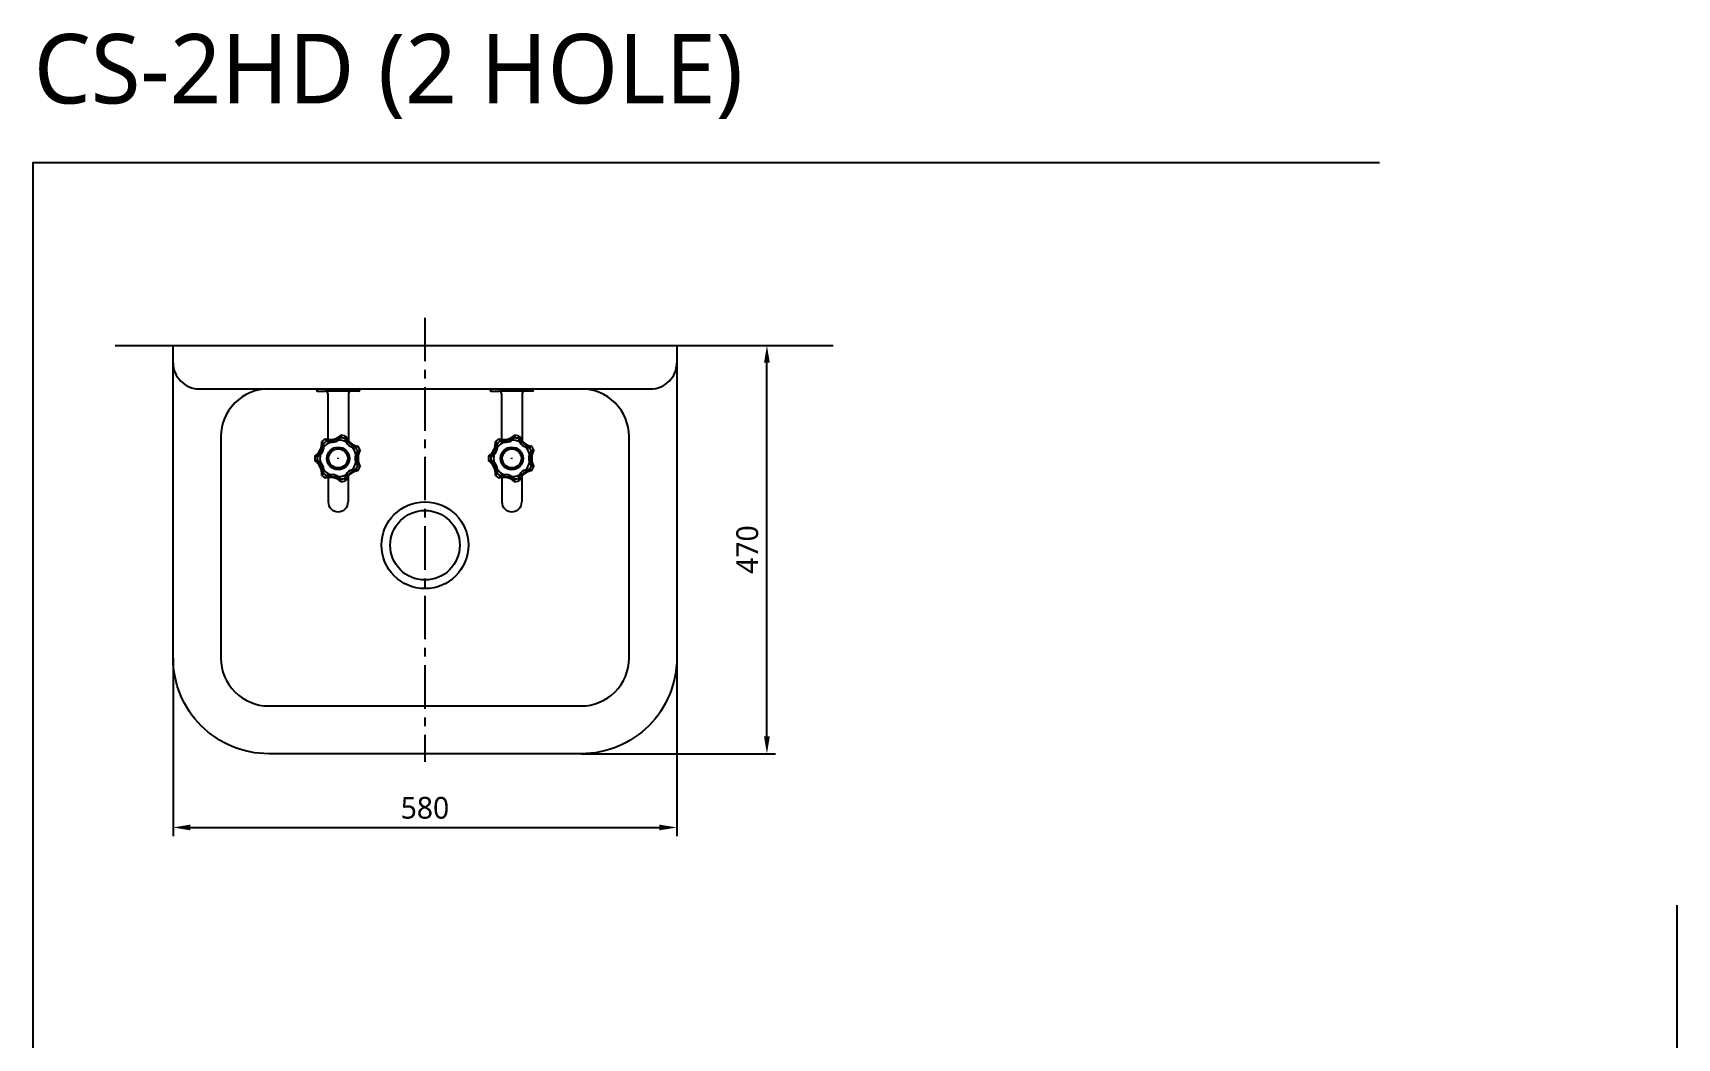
# Model space of a CAD drawing. Extents: x -23 to 4734, y -87 to 2348.
# Drawn here: x 2501 to 4395, y 1191 to 2348 of the extents above; entities that cross this region are included whole.
import ezdxf

# ---------------------------------------------------------------- set-up
doc = ezdxf.new("R2010")
doc.units = 0
doc.header["$LTSCALE"] = 20
doc.header["$MEASUREMENT"] = 0
doc.linetypes.add('CENTER', pattern=[2, 1.25, -0.25, 0.25, -0.25])
doc.layers.get('0').update_dxf_attribs({"linetype": 'CONTINUOUS'})
doc.layers.get('DEFPOINTS').update_dxf_attribs({"linetype": 'CONTINUOUS'})
for name, color, linetype in [('3', 3, 'CONTINUOUS'), ('6', 6, 'CONTINUOUS'), ('CENTER', 2, 'CENTER'), ('FAUCET', 4, 'CONTINUOUS')]:
    doc.layers.add(name, color=color, linetype=linetype)
doc.styles.add('GHS', font='romans', dxfattribs={"bigfont": 'ghs'})
doc.styles.get("Standard").update_dxf_attribs({"font": 'NanumGothic.ttf'})
doc.dimstyles.get("Standard").update_dxf_attribs({"dimtxt": 2.5, "dimasz": 2, "dimexe": 2, "dimexo": 1, "dimgap": 2, "dimtad": 1, "dimdec": 0, "dimlfac": 10, "dimrnd": 1, "dimzin": 0, "dimdsep": 46, "dimtxsty": 'Standard', "dimcen": 0, "dimclrt": 2, "dimadec": 0, "dimazin": 0, "dimtfac": 1, "dimtdec": 0, "dimtofl": 0, "dimtmove": 0, "dimatfit": 3, "dimfxl": 0, "dimtolj": 1, "dimtzin": 0, "dimarcsym": 0})

# ---------------------------------------------------------------- blocks, each defined once
blk = doc.blocks.new('*D16')
at = {"layer": '3', "color": 3, "lineweight": -2}
for p, q in [((2662.8, 1628.7), (2662.8, 1423.8)), ((3242.8, 1628.7), (3242.8, 1423.8)), ((2682.8, 1433.8), (3222.8, 1433.8))]:
    blk.add_line(p, q, dxfattribs=at)
at = {"layer": '3', "color": 3}
for points in [[(2682.8, 1437.1), (2682.8, 1430.5), (2662.8, 1433.8)], [(3222.8, 1437.1), (3222.8, 1430.5), (3242.8, 1433.8)]]:
    blk.add_solid(points, dxfattribs=at)
at = {"layer": 'DEFPOINTS', "color": 0}
for p in [(2662.8, 1628.7), (3242.8, 1628.7), (3242.8, 1433.8)]:
    blk.add_point(p, dxfattribs=at)
at = {"layer": '3', "color": 2, "insert": (2952.8, 1456.3), "char_height": 25, "attachment_point": 5}
blk.add_mtext('\\A1;580', dxfattribs=at)
blk = doc.blocks.new('*D17')
at = {"layer": '3', "color": 3, "lineweight": -2}
for p, q in [((3340, 1988.7), (3356.6, 1988.7)), ((3346.6, 1538.7), (3346.6, 1968.7)), ((3132.8, 1518.7), (3356.6, 1518.7))]:
    blk.add_line(p, q, dxfattribs=at)
at = {"layer": '3', "color": 3}
for points in [[(3343.3, 1968.7), (3350, 1968.7), (3346.6, 1988.7)], [(3343.3, 1538.7), (3350, 1538.7), (3346.6, 1518.7)]]:
    blk.add_solid(points, dxfattribs=at)
at = {"layer": 'DEFPOINTS', "color": 0}
for p in [(3340, 1988.7), (3346.6, 1988.7), (3132.8, 1518.7)]:
    blk.add_point(p, dxfattribs=at)
at = {"layer": '3', "color": 2, "insert": (3324.1, 1753.7), "char_height": 25, "attachment_point": 5, "rotation": 90}
blk.add_mtext('\\A1;470', dxfattribs=at)

msp = doc.modelspace()

# ---------------------------------------------------------------- linework, layer by layer
at = {"color": 7}
msp.add_line((2595.90536, 1988.69799), (3422.98304, 1988.69799), dxfattribs=at)
msp.add_lwpolyline([(2662.83678, 1988.69799), (3242.83678, 1988.69799), (3242.83678, 1628.69799, -0.4142135624), (3132.83678, 1518.69799), (2772.83678, 1518.69799, -0.4142135624), (2662.83678, 1628.69799)], format="xyb", close=True, dxfattribs=at)
for points in [[(2662.83678, 1968.69962, 0.4142135624), (2692.83678, 1938.69962), (2772.83678, 1938.69962), (3132.83678, 1938.69962), (3212.83678, 1938.69962, 0.4142135624), (3242.83678, 1968.69962, 0.4142135624)], [(2772.83678, 1938.69962, 0.4142135624), (2717.83678, 1883.69962), (2717.83678, 1628.69799, 0.4142135624), (2772.83678, 1573.69799), (3132.83678, 1573.69799, 0.4142135624), (3187.83678, 1628.69799), (3187.83678, 1883.69962, 0.4142135624), (3132.83678, 1938.69962, 0.4142135624)]]:
    msp.add_lwpolyline(points, format="xyb", dxfattribs=at)
for radius in [50, 40]:
    msp.add_circle((2952.83678, 1758.69799), radius, dxfattribs=at)
at = {"layer": '6'}
msp.add_lwpolyline([(4052.08823, 2198.69799), (2501.30438, 2198.69799), (2501.30438, 97.32448), (4394.81272, 97.32448), (4394.81272, 1344.46821)], dxfattribs=at)
at = {"layer": 'CENTER', "color": 2, "linetype": 'CENTER', "ltscale": 2}
msp.add_line((2952.83678, 2020.45297), (2952.83678, 1509.42506), dxfattribs=at)
at = {"layer": 'FAUCET', "color": 4, "linetype": 'Continuous'}
for p, q in [((2829.08678, 1936.19962), (2837.83678, 1936.19962)), ((2867.83678, 1936.19962), (2837.83678, 1936.19962)), ((2840.83678, 1933.19962), (2840.83678, 1880.65903)), ((2864.83678, 1933.19962), (2864.83678, 1878.66341)), ((2876.58678, 1936.19962), (2867.83678, 1936.19962)), ((3029.08678, 1936.19962), (3037.83678, 1936.19962)), ((3067.83678, 1936.19962), (3037.83678, 1936.19962)), ((3040.83678, 1933.19962), (3040.83678, 1880.65903)), ((3064.83678, 1933.19962), (3064.83678, 1878.66341)), ((3076.58678, 1936.19962), (3067.83678, 1936.19962)), ((2837.95713, 1881.30056), (2834.04797, 1878.18311)), ((2834.04797, 1878.18311), (2836.10762, 1875.84097)), ((2837.95713, 1881.30056), (2839.78223, 1878.77137)), ((2856.40752, 1885.51174), (2855.86054, 1882.44114)), ((2861.28216, 1884.39913), (2856.40752, 1885.51174)), ((2861.28216, 1884.39913), (2860.4427, 1881.39529)), ((3037.95713, 1881.30056), (3034.04797, 1878.18311)), ((3034.04797, 1878.18311), (3036.10762, 1875.84097)), ((3037.95713, 1881.30056), (3039.78223, 1878.77137)), ((3056.40752, 1885.51174), (3055.86054, 1882.44114)), ((3061.28216, 1884.39913), (3056.40752, 1885.51174)), ((3061.28216, 1884.39913), (3060.4427, 1881.39529)), ((2825.83678, 1861.13238), (2825.83678, 1856.13238)), ((2825.83678, 1861.13238), (2828.95211, 1860.98238)), ((2825.83678, 1856.13238), (2828.95211, 1856.28238)), ((2852.83678, 1858.13238), (2852.83678, 1859.13238)), ((2852.83678, 1858.13238), (2852.83678, 1859.13238)), ((2852.83678, 1858.13238), (2852.83678, 1859.13238)), ((2852.83678, 1858.54238), (2852.83678, 1858.72238)), ((2876.07823, 1872.59967), (2873.3365, 1871.11283)), ((2878.24765, 1868.09482), (2875.37575, 1866.87828)), ((2878.24765, 1868.09482), (2876.07823, 1872.59967)), ((3025.83678, 1861.13238), (3025.83678, 1856.13238)), ((3025.83678, 1861.13238), (3028.95211, 1860.98238)), ((3025.83678, 1856.13238), (3028.95211, 1856.28238)), ((3052.83678, 1858.13238), (3052.83678, 1859.13238)), ((3052.83678, 1858.13238), (3052.83678, 1859.13238)), ((3052.83678, 1858.13238), (3052.83678, 1859.13238)), ((3052.83678, 1858.54238), (3052.83678, 1858.72238)), ((3076.07823, 1872.59967), (3073.3365, 1871.11283)), ((3078.24765, 1868.09482), (3075.37575, 1866.87828)), ((3078.24765, 1868.09482), (3076.07823, 1872.59967)), ((2834.04797, 1839.08166), (2836.10762, 1841.4238)), ((2834.04797, 1839.08166), (2837.95713, 1835.96421)), ((2837.95713, 1835.96421), (2839.78223, 1838.49339)), ((2864.33678, 1838.02341), (2864.33678, 1808.69962)), ((2876.07823, 1844.6651), (2873.3365, 1846.15194)), ((2878.24765, 1849.16994), (2875.37575, 1850.38649)), ((2876.07823, 1844.6651), (2878.24765, 1849.16994)), ((3034.04797, 1839.08166), (3036.10762, 1841.4238)), ((3034.04797, 1839.08166), (3037.95713, 1835.96421)), ((3037.95713, 1835.96421), (3039.78223, 1838.49339)), ((3064.33678, 1838.02341), (3064.33678, 1808.69962)), ((3076.07823, 1844.6651), (3073.3365, 1846.15194)), ((3078.24765, 1849.16994), (3075.37575, 1850.38649)), ((3076.07823, 1844.6651), (3078.24765, 1849.16994)), ((2841.33678, 1836.6702), (2841.33678, 1808.69962)), ((2856.40752, 1831.75303), (2855.86054, 1834.82363)), ((2856.40752, 1831.75303), (2861.28216, 1832.86563)), ((2861.28216, 1832.86563), (2860.4427, 1835.86947)), ((3041.33678, 1836.6702), (3041.33678, 1808.69962)), ((3056.40752, 1831.75303), (3055.86054, 1834.82363)), ((3056.40752, 1831.75303), (3061.28216, 1832.86563)), ((3061.28216, 1832.86563), (3060.4427, 1835.86947))]:
    msp.add_line(p, q, dxfattribs=at)
for centre, radius in [((2852.83678, 1858.63238), 13), ((2852.83678, 1858.63238), 12.33013), ((2852.83678, 1858.63238), 11), ((3052.83678, 1858.63238), 13), ((3052.83678, 1858.63238), 12.33013), ((3052.83678, 1858.63238), 11)]:
    msp.add_circle(centre, radius, dxfattribs=at)
for centre, radius, start, end in [((2829.08678, 1937.44962), 1.25, 90, 270), ((2837.83678, 1933.19962), 3, 0, 90), ((2867.83678, 1933.19962), 3, 90, 180), ((2876.58678, 1937.44962), 1.25, 270, 90), ((3029.08678, 1937.44962), 1.25, 90, 270), ((3037.83678, 1933.19962), 3, 0, 90), ((3067.83678, 1933.19962), 3, 90, 180), ((3076.58678, 1937.44962), 1.25, 270, 90), ((2820.64613, 1874.13458), 14, 291.76253008, 16.80889849), ((2815.09791, 1876.80646), 19, 304.41641937, 4.1550092), ((2824.06578, 1872.48776), 12.5, 293.01089184, 15.56053673), ((2852.83678, 1858.63238), 24, 122.95221311, 134.19064403), ((2852.83678, 1858.63238), 21, 116.2935468, 140.84931034), ((2844.88634, 1893.46551), 14, 240.33395865, 325.38032706), ((2843.51605, 1899.46917), 19, 252.98784794, 312.72643777), ((2845.73093, 1889.76514), 12.5, 241.58232041, 324.1319653), ((2852.83678, 1858.63238), 21, 64.86497537, 89.42073892), ((2852.83678, 1858.63238), 24, 71.52364169, 82.7620726), ((2872.74693, 1883.59892), 12.5, 190.15374898, 272.70339387), ((2875.1134, 1886.56638), 14, 188.90538722, 273.95175564), ((2878.95288, 1891.38094), 19, 201.55927651, 261.29786634), ((3020.64613, 1874.13458), 14, 291.76253008, 16.80889849), ((3015.09791, 1876.80646), 19, 304.41641937, 4.1550092), ((3024.06578, 1872.48776), 12.5, 293.01089184, 15.56053673), ((3052.83678, 1858.63238), 24, 122.95221311, 134.19064403), ((3052.83678, 1858.63238), 21, 116.2935468, 140.84931034), ((3044.88634, 1893.46551), 14, 240.33395865, 325.38032706), ((3043.51605, 1899.46917), 19, 252.98784794, 312.72643777), ((3045.73093, 1889.76514), 12.5, 241.58232041, 324.1319653), ((3052.83678, 1858.63238), 21, 64.86497537, 89.42073892), ((3052.83678, 1858.63238), 24, 71.52364169, 82.7620726), ((3072.74693, 1883.59892), 12.5, 190.15374898, 272.70339387), ((3075.1134, 1886.56638), 14, 188.90538722, 273.95175564), ((3078.95288, 1891.38094), 19, 201.55927651, 261.29786634), ((2815.09791, 1840.4583), 19, 355.8449908, 55.58358063), ((2820.64613, 1843.13018), 14, 343.19110151, 68.23746992), ((2852.83678, 1858.63238), 24, 174.38078454, 185.61921546), ((2824.06578, 1844.777), 12.5, 344.43946327, 66.98910816), ((2852.83678, 1858.63238), 21, 167.72211823, 192.27788177), ((2852.83678, 1858.63238), 21, 13.43640394, 37.99216749), ((2884.77018, 1858.63238), 12.5, 138.72517755, 221.27482245), ((2852.83678, 1858.63238), 24, 20.09507026, 31.33350117), ((2888.5657, 1858.63238), 14, 137.47681579, 222.52318421), ((2894.72376, 1858.63238), 19, 150.13070509, 209.86929491), ((3015.09791, 1840.4583), 19, 355.8449908, 55.58358063), ((3020.64613, 1843.13018), 14, 343.19110151, 68.23746992), ((3052.83678, 1858.63238), 24, 174.38078454, 185.61921546), ((3024.06578, 1844.777), 12.5, 344.43946327, 66.98910816), ((3052.83678, 1858.63238), 21, 167.72211823, 192.27788177), ((3052.83678, 1858.63238), 21, 13.43640394, 37.99216749), ((3084.77018, 1858.63238), 12.5, 138.72517755, 221.27482245), ((3052.83678, 1858.63238), 24, 20.09507026, 31.33350117), ((3088.5657, 1858.63238), 14, 137.47681579, 222.52318421), ((3094.72376, 1858.63238), 19, 150.13070509, 209.86929491), ((2852.83678, 1858.63238), 24, 225.80935597, 237.04778689), ((2852.83678, 1858.63238), 21, 219.15068966, 243.7064532), ((2844.88634, 1823.79926), 14, 34.61967294, 119.66604135), ((2843.51605, 1817.7956), 19, 47.27356223, 107.01215206), ((2845.73093, 1827.49962), 12.5, 35.8680347, 118.41767959), ((2852.83678, 1858.63238), 21, 270.57926108, 295.13502463), ((2872.74693, 1833.66585), 12.5, 87.29660613, 169.84625102), ((2875.1134, 1830.69839), 14, 86.04824436, 171.09461278), ((2878.95288, 1825.88382), 19, 98.70213366, 158.44072349), ((2852.83678, 1858.63238), 21, 322.00783251, 346.56359606), ((2852.83678, 1858.63238), 24, 328.66649883, 339.90492974), ((3052.83678, 1858.63238), 24, 225.80935597, 237.04778689), ((3052.83678, 1858.63238), 21, 219.15068966, 243.7064532), ((3044.88634, 1823.79926), 14, 34.61967294, 119.66604135), ((3043.51605, 1817.7956), 19, 47.27356223, 107.01215206), ((3045.73093, 1827.49962), 12.5, 35.8680347, 118.41767959), ((3052.83678, 1858.63238), 21, 270.57926108, 295.13502463), ((3072.74693, 1833.66585), 12.5, 87.29660613, 169.84625102), ((3075.1134, 1830.69839), 14, 86.04824436, 171.09461278), ((3078.95288, 1825.88382), 19, 98.70213366, 158.44072349), ((3052.83678, 1858.63238), 21, 322.00783251, 346.56359606), ((3052.83678, 1858.63238), 24, 328.66649883, 339.90492974), ((2852.83678, 1858.63238), 24, 277.2379274, 288.47635831), ((3052.83678, 1858.63238), 24, 277.2379274, 288.47635831), ((2852.83678, 1808.69962), 11.5, 180, 0), ((3052.83678, 1808.69962), 11.5, 180, 0)]:
    msp.add_arc(centre, radius, start, end, dxfattribs=at)

# ---------------------------------------------------------------- texts
at = {"insert": (2502.1627, 2347.19585), "char_height": 80, "width": 988.8556924, "attachment_point": 1, "style": 'GHS'}
msp.add_mtext('{\\fNanumGothic|b0|i0|c0|p50;CS-2\\fNanumGothic|b0|i0|c129|p50;HD\\fNanumGothic|b0|i0|c0|p50; (2 HOLE)}', dxfattribs=at)

# ---------------------------------------------------------------- dimensions: what is measured, and where the dimension line sits
at = {"layer": '3'}
dim = msp.add_linear_dim(base=(3346.63359, 1988.69799), p1=(3132.83678, 1518.69799), p2=(3339.99867, 1988.69799), angle=90, dimstyle='Standard', override={"dimtxt": 25, "dimasz": 20, "dimexe": 10, "dimexo": 0, "dimgap": 10, "dimdec": 4, "dimlfac": 1, "dimzin": 8, "dimclrd": 3, "dimclre": 3, "dimtdec": 4}, dxfattribs=at)
dim.commit()
dim.dimension.update_dxf_attribs({"geometry": '*D17', "text_midpoint": (3324.13359, 1753.69799)})
dim = msp.add_linear_dim(base=(3242.83678, 1433.79676), p1=(2662.83678, 1628.69799), p2=(3242.83678, 1628.69799), dimstyle='Standard', override={"dimtxt": 25, "dimasz": 20, "dimexe": 10, "dimexo": 0, "dimgap": 10, "dimdec": 4, "dimlfac": 1, "dimzin": 8, "dimclrd": 3, "dimclre": 3, "dimtdec": 4}, dxfattribs=at)
dim.commit()
dim.dimension.update_dxf_attribs({"geometry": '*D16', "text_midpoint": (2952.83678, 1456.29676)})

doc.saveas('drawing.dxf')
